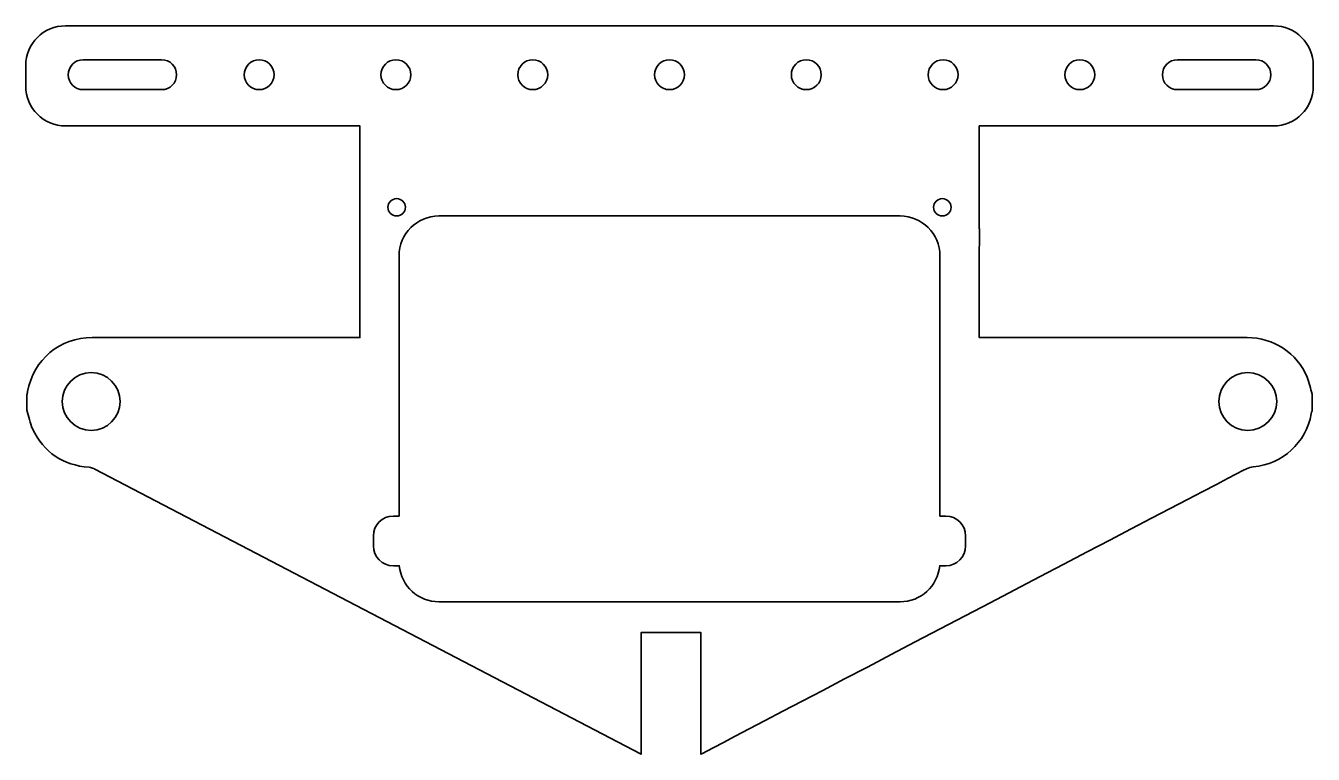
# Model space of a CAD drawing. Header units: inches. Extents: x 1 to 130, y -58 to 15.
import ezdxf

# ---------------------------------------------------------------- set-up
doc = ezdxf.new("R2010")
doc.units = ezdxf.units.IN
doc.header["$MEASUREMENT"] = 0
doc.layers.add('Layer 1', color=7, linetype='Continuous')

# ---------------------------------------------------------------- blocks, each defined once
blk = doc.blocks.new('block 2')
at = {"layer": 'Layer 1', "color": 240, "lineweight": 35, "true_color": 0xed1c24}
for points in [[(39.28, -3.08), (39.28, -3.56), (38.88, -3.95), (38.4, -3.95), (37.92, -3.95), (37.53, -3.56), (37.53, -3.08), (37.53, -2.6), (37.92, -2.21), (38.4, -2.21), (38.88, -2.21), (39.28, -2.6), (39.28, -3.08)], [(94.04, -3.08), (94.04, -3.56), (93.65, -3.95), (93.17, -3.95), (92.68, -3.95), (92.29, -3.56), (92.29, -3.08), (92.29, -2.6), (92.68, -2.21), (93.17, -2.21), (93.65, -2.21), (94.04, -2.6), (94.04, -3.08)]]:
    blk.add_open_spline(points, degree=3, knots=[0, 0, 0, 0, 1, 1, 1, 2, 2, 2, 3, 3, 3, 4, 4, 4, 4], dxfattribs=at)
blk = doc.blocks.new('block 3')
at = {"layer": 'Layer 1', "color": 22, "lineweight": 35, "true_color": 0xeb2227}
for points in [[(7.75, -19.67), (6.15, -19.67), (4.85, -20.97), (4.85, -22.57), (4.85, -24.17), (6.15, -25.47), (7.75, -25.47), (9.35, -25.47), (10.65, -24.17), (10.65, -22.57), (10.65, -20.97), (9.35, -19.67), (7.75, -19.67)], [(123.81, -19.67), (122.22, -19.67), (120.91, -20.97), (120.91, -22.57), (120.91, -24.17), (122.22, -25.47), (123.81, -25.47), (125.41, -25.47), (126.72, -24.17), (126.72, -22.57), (126.72, -20.97), (125.41, -19.67), (123.81, -19.67)]]:
    blk.add_open_spline(points, degree=3, knots=[0, 0, 0, 0, 1, 1, 1, 2, 2, 2, 3, 3, 3, 4, 4, 4, 4], dxfattribs=at)
blk = doc.blocks.new('block 4')
at = {"layer": 'Layer 1', "color": 240, "lineweight": 35, "true_color": 0xed1c24}
for points, knots in [([(16.32, 10.23), (16.32, 9.4), (15.65, 8.73), (14.82, 8.73), (14.82, 8.73), (6.94, 8.73), (6.94, 8.73), (6.11, 8.73), (5.44, 9.4), (5.44, 10.23), (5.44, 10.23), (5.44, 10.23), (5.44, 10.23), (5.44, 11.06), (6.11, 11.73), (6.94, 11.73), (6.94, 11.73), (14.82, 11.73), (14.82, 11.73), (15.65, 11.73), (16.32, 11.06), (16.32, 10.23), (16.32, 10.23), (16.32, 10.23), (16.32, 10.23)], [0, 0, 0, 0, 1, 1, 1, 2, 2, 2, 3, 3, 3, 4, 4, 4, 5, 5, 5, 6, 6, 6, 7, 7, 7, 8, 8, 8, 8]), ([(26.1, 10.23), (26.1, 9.4), (25.43, 8.73), (24.6, 8.73), (23.78, 8.73), (23.1, 9.4), (23.1, 10.23), (23.1, 11.06), (23.78, 11.73), (24.6, 11.73), (25.43, 11.73), (26.1, 11.06), (26.1, 10.23)], [0, 0, 0, 0, 1, 1, 1, 2, 2, 2, 3, 3, 3, 4, 4, 4, 4]), ([(39.83, 10.23), (39.83, 9.4), (39.16, 8.73), (38.33, 8.73), (37.5, 8.73), (36.83, 9.4), (36.83, 10.23), (36.83, 11.06), (37.5, 11.73), (38.33, 11.73), (39.16, 11.73), (39.83, 11.06), (39.83, 10.23)], [0, 0, 0, 0, 1, 1, 1, 2, 2, 2, 3, 3, 3, 4, 4, 4, 4]), ([(53.56, 10.23), (53.56, 9.4), (52.89, 8.73), (52.06, 8.73), (51.23, 8.73), (50.56, 9.4), (50.56, 10.23), (50.56, 11.06), (51.23, 11.73), (52.06, 11.73), (52.89, 11.73), (53.56, 11.06), (53.56, 10.23)], [0, 0, 0, 0, 1, 1, 1, 2, 2, 2, 3, 3, 3, 4, 4, 4, 4]), ([(67.28, 10.23), (67.28, 9.4), (66.61, 8.73), (65.78, 8.73), (64.96, 8.73), (64.28, 9.4), (64.28, 10.23), (64.28, 11.06), (64.96, 11.73), (65.78, 11.73), (66.61, 11.73), (67.28, 11.06), (67.28, 10.23)], [0, 0, 0, 0, 1, 1, 1, 2, 2, 2, 3, 3, 3, 4, 4, 4, 4]), ([(81.01, 10.23), (81.01, 9.4), (80.34, 8.73), (79.51, 8.73), (78.68, 8.73), (78.01, 9.4), (78.01, 10.23), (78.01, 11.06), (78.68, 11.73), (79.51, 11.73), (80.34, 11.73), (81.01, 11.06), (81.01, 10.23)], [0, 0, 0, 0, 1, 1, 1, 2, 2, 2, 3, 3, 3, 4, 4, 4, 4]), ([(94.74, 10.23), (94.74, 9.4), (94.06, 8.73), (93.24, 8.73), (92.41, 8.73), (91.74, 9.4), (91.74, 10.23), (91.74, 11.06), (92.41, 11.73), (93.24, 11.73), (94.06, 11.73), (94.74, 11.06), (94.74, 10.23)], [0, 0, 0, 0, 1, 1, 1, 2, 2, 2, 3, 3, 3, 4, 4, 4, 4]), ([(108.46, 10.23), (108.46, 9.4), (107.79, 8.73), (106.96, 8.73), (106.13, 8.73), (105.46, 9.4), (105.46, 10.23), (105.46, 11.06), (106.13, 11.73), (106.96, 11.73), (107.79, 11.73), (108.46, 11.06), (108.46, 10.23)], [0, 0, 0, 0, 1, 1, 1, 2, 2, 2, 3, 3, 3, 4, 4, 4, 4]), ([(126.13, 10.23), (126.13, 9.4), (125.46, 8.73), (124.63, 8.73), (124.63, 8.73), (116.75, 8.73), (116.75, 8.73), (115.92, 8.73), (115.25, 9.4), (115.25, 10.23), (115.25, 10.23), (115.25, 10.23), (115.25, 10.23), (115.25, 11.06), (115.92, 11.73), (116.75, 11.73), (116.75, 11.73), (124.63, 11.73), (124.63, 11.73), (125.46, 11.73), (126.13, 11.06), (126.13, 10.23), (126.13, 10.23), (126.13, 10.23), (126.13, 10.23)], [0, 0, 0, 0, 1, 1, 1, 2, 2, 2, 3, 3, 3, 4, 4, 4, 5, 5, 5, 6, 6, 6, 7, 7, 7, 8, 8, 8, 8])]:
    blk.add_open_spline(points, degree=3, knots=knots, dxfattribs=at)

msp = doc.modelspace()

# ---------------------------------------------------------------- linework, layer by layer
at = {"layer": 'Layer 1', "color": 179, "lineweight": 35, "true_color": 0x221f1f}
msp.add_open_spline([(126.39, 5.09), (128.6, 5.09), (130.39, 6.88), (130.39, 9.09), (130.39, 9.09), (130.39, 11.14), (130.39, 11.14), (130.39, 13.35), (128.6, 15.14), (126.39, 15.14), (126.39, 15.14), (5.18, 15.14), (5.18, 15.14), (2.97, 15.14), (1.18, 13.35), (1.18, 11.14), (1.18, 11.14), (1.18, 9.09), (1.18, 9.09), (1.18, 6.88), (2.97, 5.09), (5.18, 5.09), (5.18, 5.09), (34.71, 5.09), (34.71, 5.09), (34.71, 5.09), (34.71, -16.15), (34.71, -16.15), (34.56, -16.15), (34.42, -16.15), (34.29, -16.15), (24.89, -16.15), (17.26, -16.15), (7.86, -16.15), (4.59, -16.15), (1.94, -18.37), (1.37, -21.58), (1.35, -21.69), (1.32, -21.8), (1.3, -21.91), (1.3, -22.41), (1.3, -22.92), (1.3, -23.43), (1.48, -24.06), (1.59, -24.73), (1.87, -25.31), (2.99, -27.71), (4.91, -28.96), (7.54, -29.17), (7.71, -29.19), (8.06, -29.31), (8.06, -29.31), (8.06, -29.31), (62.93, -57.97), (62.93, -57.97), (62.93, -57.97), (62.93, -45.77), (62.93, -45.77), (62.93, -45.77), (68.93, -45.77), (68.93, -45.77), (68.93, -45.77), (68.93, -57.97), (68.93, -57.97), (68.93, -57.97), (121.37, -30.5), (123.68, -29.32), (123.89, -29.22), (124.13, -29.15), (124.36, -29.13), (127.35, -28.83), (129.63, -26.74), (130.19, -23.79), (130.21, -23.7), (130.24, -23.61), (130.27, -23.51), (130.27, -22.95), (130.27, -22.39), (130.27, -21.82), (130.11, -21.26), (130, -20.67), (129.77, -20.13), (128.76, -17.7), (126.41, -16.15), (123.76, -16.15), (114.36, -16.15), (106.71, -16.15), (97.31, -16.15), (97.17, -16.15), (97.02, -16.15), (96.86, -16.15), (96.86, -16.15), (96.86, -8.13), (96.86, -8.13), (96.87, -7.25), (96.89, -6.38), (96.89, -5.54), (96.89, -5.37), (96.87, -5.2), (96.86, -5.04), (96.86, -5.04), (96.86, 5.09), (96.86, 5.09), (96.86, 5.09), (126.39, 5.09), (126.39, 5.09)], degree=3, knots=[0, 0, 0, 0, 1, 1, 1, 2, 2, 2, 3, 3, 3, 4, 4, 4, 5, 5, 5, 6, 6, 6, 7, 7, 7, 8, 8, 8, 9, 9, 9, 10, 10, 10, 11, 11, 11, 12, 12, 12, 13, 13, 13, 14, 14, 14, 15, 15, 15, 16, 16, 16, 17, 17, 17, 18, 18, 18, 19, 19, 19, 20, 20, 20, 21, 21, 21, 22, 22, 22, 23, 23, 23, 24, 24, 24, 25, 25, 25, 26, 26, 26, 27, 27, 27, 28, 28, 28, 29, 29, 29, 30, 30, 30, 31, 31, 31, 32, 32, 32, 33, 33, 33, 34, 34, 34, 35, 35, 35, 35], dxfattribs=at)
at = {"layer": 'Layer 1', "color": 22, "lineweight": 35, "true_color": 0xeb2227}
msp.add_open_spline([(93.5, -34.07), (93.5, -34.07), (92.92, -34.07), (92.92, -34.07), (92.92, -34.07), (92.92, -7.95), (92.92, -7.95), (92.92, -5.74), (91.12, -3.95), (88.92, -3.95), (88.92, -3.95), (42.65, -3.95), (42.65, -3.95), (40.44, -3.95), (38.65, -5.74), (38.65, -7.95), (38.65, -7.95), (38.65, -34.07), (38.65, -34.07), (38.65, -34.07), (38.07, -34.07), (38.07, -34.07), (36.96, -34.07), (36.07, -34.96), (36.07, -36.07), (36.07, -36.07), (36.07, -37.06), (36.07, -37.06), (36.07, -38.17), (36.96, -39.06), (38.07, -39.06), (38.07, -39.06), (38.67, -39.06), (38.67, -39.06), (38.87, -41.09), (40.58, -42.67), (42.65, -42.67), (42.65, -42.67), (88.92, -42.67), (88.92, -42.67), (90.99, -42.67), (92.7, -41.09), (92.9, -39.06), (92.9, -39.06), (93.5, -39.06), (93.5, -39.06), (94.6, -39.06), (95.5, -38.17), (95.5, -37.06), (95.5, -37.06), (95.5, -36.07), (95.5, -36.07), (95.5, -34.96), (94.6, -34.07), (93.5, -34.07)], degree=3, knots=[0, 0, 0, 0, 1, 1, 1, 2, 2, 2, 3, 3, 3, 4, 4, 4, 5, 5, 5, 6, 6, 6, 7, 7, 7, 8, 8, 8, 9, 9, 9, 10, 10, 10, 11, 11, 11, 12, 12, 12, 13, 13, 13, 14, 14, 14, 15, 15, 15, 16, 16, 16, 17, 17, 17, 18, 18, 18, 18], dxfattribs=at)

# ---------------------------------------------------------------- block references
at = {"layer": 'Layer 1'}
for name in ['block 4', 'block 2', 'block 3']:
    msp.add_blockref(name, (0, 0), dxfattribs=at)

doc.saveas('drawing.dxf')
